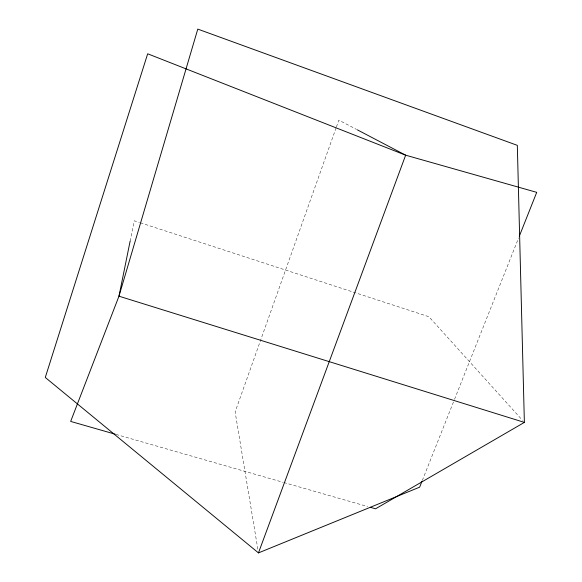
<?xml version="1.0" encoding="UTF-8"?>
<svg xmlns="http://www.w3.org/2000/svg" width="582" height="582" viewBox="0 0 582 582"><rect width="100%" height="100%" fill="white"/><g stroke="black" fill="none" stroke-linecap="round" stroke-linejoin="round"><path stroke-width="0.44" stroke-dasharray="2.91 2.18" d="M130.121 241.188L134.253 220.789L139.44 222.477M336.098 127.829L235.128 411.925L258.161 551.118M336.403 126.978L338.833 120.118L356.548 129.415M422.328 480.412L454.2 400.161M454.535 399.317L518.606 237.965M116.094 434.441L282.954 482.267M283.827 482.514L367.693 506.558M140.306 222.761L428.912 316.724L522.556 420.379"/><path stroke-width="0.87" d="M130.121 241.188L118.968 296.187L70.662 421.419L115.221 434.187M519.275 236.277L536.72 192.344L405.654 155.183L147.675 53.784L45.28 377.463L258.459 552.9L405.654 155.183L357.348 129.837M421.994 481.263L419.644 487.17L258.459 552.9M524.375 422.394L118.968 296.187L197.785 29.1L517.325 145.355L524.375 422.394L375.55 508.806L370.312 507.308"/></g></svg>
